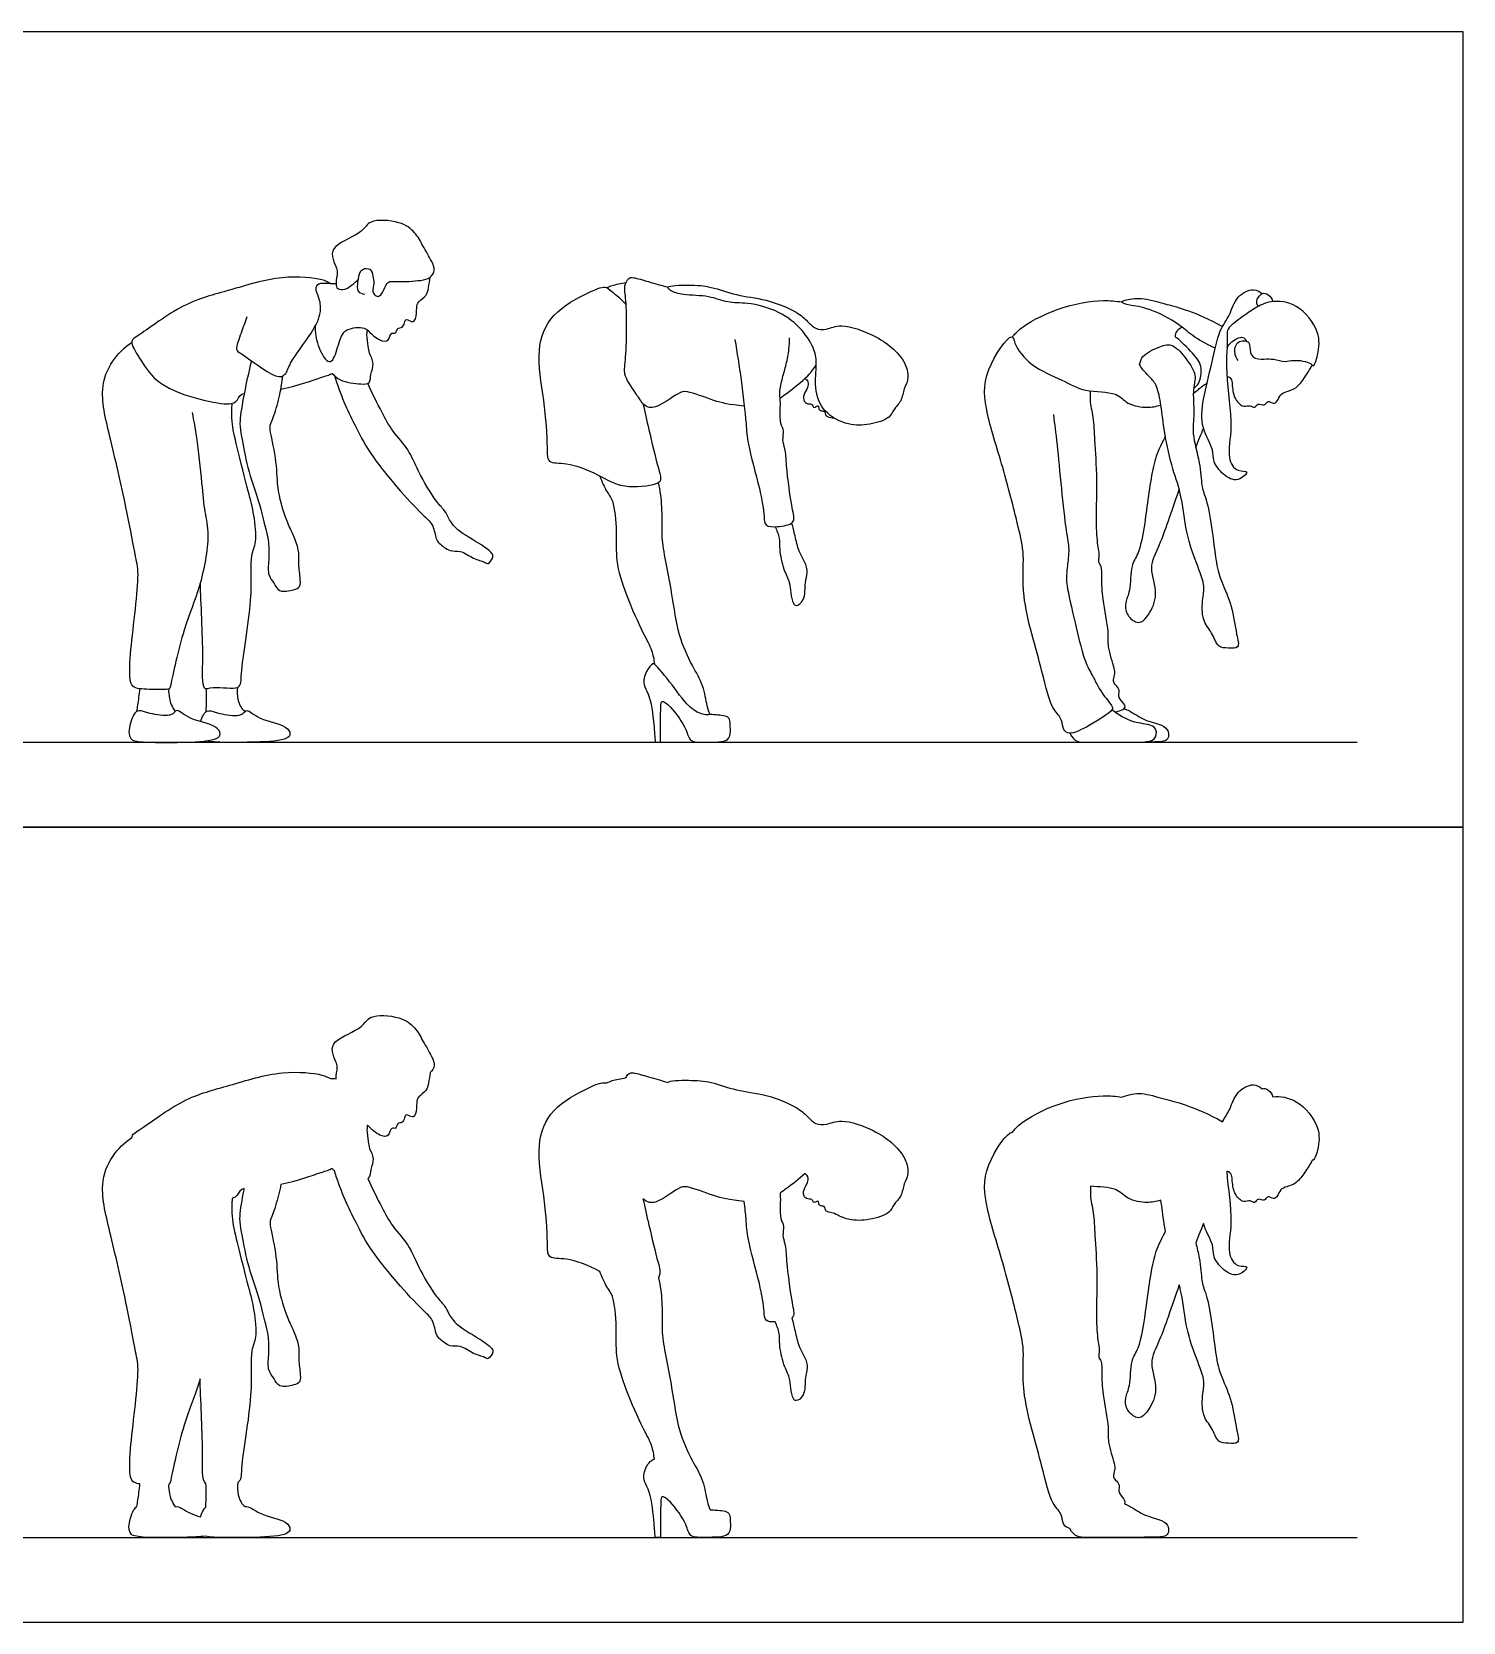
# Model space of a CAD drawing. Header units: millimetres. Extents: x 0.38 to 7.24, y 0.36 to 4.61.
# Drawn here: x 3.812 to 7.241, y 0.799 to 4.609 of the extents above; entities that cross this region are included whole.
import ezdxf

# ---------------------------------------------------------------- set-up
doc = ezdxf.new("R2010")
doc.units = ezdxf.units.MM
for name, color, linetype, true_color in [('AG-DIAGRAM', 7, 'Continuous', 0xfecc66), ('AG-OUTLINE', 7, 'Continuous', 0x8000ff), ('AG-PEOPLE', 7, 'Continuous', 0x66ccff), ('X-VPRT', 6, 'Continuous', 0xff00ff)]:
    doc.layers.add(name, color=color, linetype=linetype, true_color=true_color)

msp = doc.modelspace()

# ---------------------------------------------------------------- linework, layer by layer
at = {"layer": 'AG-DIAGRAM'}
for p, q in [((0.6366, 2.9074), (6.9866, 2.9074)), ((0.6366, 1.0024), (6.9866, 1.0024))]:
    msp.add_line(p, q, dxfattribs=at)
at = {"layer": 'AG-OUTLINE'}
for points, knots in [([(4.5405, 2.1013), (4.5407, 2.1095), (4.5449, 2.1286), (4.5406, 2.1417), (4.5287, 2.1667), (4.5348, 2.1959), (4.6063, 2.2217), (4.6183, 2.2565), (4.6941, 2.2516), (4.7307, 2.2255), (4.748, 2.1914), (4.7696, 2.1561), (4.779, 2.1331), (4.7707, 2.12), (4.7657, 2.1161)], [-7.605951, -7.605951, -7.605951, -7.605951, -7.310936, -7.096406, -6.807491, -6.520077, -6.042859, -5.717705, -5.253556, -4.87285, -4.523878, -4.155605, -3.882214, -3.632709, -3.632709, -3.632709, -3.632709]), ([(4.051, 1.9603), (4.0521, 1.9685), (4.0756, 1.9804), (4.1755, 2.0578), (4.2848, 2.0833), (4.4048, 2.1232), (4.506, 2.1132), (4.5203, 2.1048), (4.5269, 2.1016)], [-3.033305, -3.033305, -3.033305, -3.033305, -2.739724, -2.10264, -1.479852, -0.82607, -0.268863, 0, 0, 0, 0]), ([(4.7657, 2.1161), (4.7653, 2.1076), (4.7617, 2.0911), (4.758, 2.0716), (4.7365, 2.0586), (4.7327, 2.0438), (4.7335, 2.0171), (4.7235, 2.0058), (4.7079, 2.0189), (4.704, 2.007), (4.7009, 1.9943), (4.6856, 1.9965), (4.6851, 1.9792), (4.6711, 1.9863), (4.6679, 1.9608), (4.6433, 1.9638), (4.626, 1.9796), (4.6157, 1.9899)], [-5.730896, -5.730896, -5.730896, -5.730896, -5.436409, -5.180347, -4.903528, -4.677127, -4.376982, -4.18476, -3.96162, -3.788931, -3.587871, -3.391191, -3.192759, -3.020217, -2.770937, -2.513621, -2.183078, -2.183078, -2.183078, -2.183078]), ([(5.1894, 2.0911), (5.1934, 2.0933), (5.2005, 2.0972), (5.2236, 2.1014), (5.2351, 2.1038)], [0, 0, 0, 0, 0.2127132, 0.504044, 0.504044, 0.504044, 0.504044]), ([(5.2351, 2.1038), (5.2368, 2.1077), (5.2421, 2.1156), (5.2548, 2.1162), (5.2908, 2.1048), (5.3203, 2.0969), (5.3359, 2.0923)], [4.130475, 4.130475, 4.130475, 4.130475, 4.282983, 4.482748, 4.830084, 5.229808, 5.229808, 5.229808, 5.229808]), ([(5.3359, 2.0923), (5.3388, 2.097), (5.3911, 2.0983), (5.4383, 2.095), (5.5008, 2.0711), (5.5697, 2.0653), (5.6428, 2.0357), (5.6697, 2.0121), (5.6878, 1.9908), (5.717, 1.9901), (5.7524, 2.0075), (5.8294, 1.9784), (5.8708, 1.9506), (5.9064, 1.9131), (5.9136, 1.8703), (5.8997, 1.8501), (5.8965, 1.8188), (5.8752, 1.8006), (5.8685, 1.777), (5.8166, 1.7618), (5.7752, 1.7602), (5.745, 1.7721), (5.7344, 1.7785)], [-8.51546, -8.51546, -8.51546, -8.51546, -8.115339, -7.69133, -7.235585, -6.749194, -6.245983, -5.904983, -5.616586, -5.3266, -4.975241, -4.468397, -4.052771, -3.647861, -3.288688, -3.011553, -2.698994, -2.405045, -2.137373, -1.735698, -1.3261, -1.067626, -1.067626, -1.067626, -1.067626]), ([(5.1722, 1.6396), (5.1442, 1.6539), (5.0969, 1.6735), (5.0455, 1.6675), (5.0483, 1.7141), (5.0399, 1.8237), (5.0175, 1.9396), (5.0527, 2.0321), (5.1404, 2.0778), (5.1758, 2.0934), (5.1894, 2.0911)], [2.487282, 2.487282, 2.487282, 2.487282, 3.012214, 3.384968, 3.726608, 4.351493, 4.997149, 5.558558, 6.140699, 6.5236, 6.5236, 6.5236, 6.5236]), ([(6.1607, 1.9731), (6.1664, 1.9799), (6.178, 1.9957), (6.2704, 2.0477), (6.3714, 2.063), (6.4088, 2.0593), (6.4232, 2.057)], [0, 0, 0, 0, 0.35296, 1.046187, 1.762871, 2.178455, 2.178455, 2.178455, 2.178455]), ([(6.664, 1.9983), (6.6696, 2.0084), (6.684, 2.0285), (6.6952, 2.0716), (6.7382, 2.0921), (6.753, 2.0819), (6.7591, 2.0773)], [13.917563, 13.917563, 13.917563, 13.917563, 14.263735, 14.730068, 15.166037, 15.493071, 15.493071, 15.493071, 15.493071]), ([(6.7591, 2.0773), (6.7632, 2.0788), (6.7756, 2.0758), (6.7831, 2.0642), (6.7849, 2.058)], [0.7266923, 0.7266923, 0.7266923, 0.7266923, 0.991543, 1.2947263, 1.2947263, 1.2947263, 1.2947263]), ([(6.7849, 2.058), (6.8022, 2.0598), (6.8472, 2.0527), (6.8995, 1.9872), (6.8946, 1.9353), (6.8847, 1.9052), (6.8788, 1.9058)], [-5.537149, -5.537149, -5.537149, -5.537149, -5.017944, -4.37835, -3.847446, -3.466086, -3.466086, -3.466086, -3.466086]), ([(4.6157, 1.9899), (4.6151, 1.9861), (4.6136, 1.9787), (4.6174, 1.9501), (4.6195, 1.9345), (4.6337, 1.9092), (4.6223, 1.8849), (4.6231, 1.8682), (4.6168, 1.862)], [-2.508183, -2.508183, -2.508183, -2.508183, -2.307938, -1.997265, -1.752703, -1.450858, -1.14603, -0.883494, -0.883494, -0.883494, -0.883494]), ([(4.0707, 1.1304), (4.0651, 1.1311), (4.053, 1.1339), (4.0455, 1.1505), (4.0455, 1.2166), (4.0714, 1.3981), (4.0601, 1.4459), (4.0391, 1.5606), (4.0024, 1.7219), (3.971, 1.8442), (4.0014, 1.9171), (4.0333, 1.9484), (4.051, 1.9603)], [4.612687, 4.612687, 4.612687, 4.612687, 4.762096, 4.991682, 5.455479, 6.225041, 6.633952, 7.22933, 7.982278, 8.61494, 9.098827, 9.554537, 9.554537, 9.554537, 9.554537]), ([(6.2985, 1.0239), (6.2879, 1.0262), (6.2803, 1.0374), (6.279, 1.0619), (6.2513, 1.0852), (6.2329, 1.1769), (6.1787, 1.3489), (6.1912, 1.4497), (6.1744, 1.5196), (6.1416, 1.6536), (6.0969, 1.7882), (6.0865, 1.887), (6.1485, 1.9731), (6.1607, 1.9731)], [7.282137, 7.282137, 7.282137, 7.282137, 7.570895, 7.903704, 8.290647, 8.956325, 9.904952, 10.595602, 11.172637, 11.990739, 12.825148, 13.541546, 14.223261, 14.223261, 14.223261, 14.223261]), ([(6.8788, 1.9058), (6.8738, 1.8958), (6.8619, 1.8774), (6.8426, 1.85), (6.8185, 1.8429), (6.8018, 1.8367), (6.7966, 1.8197), (6.7862, 1.811), (6.7719, 1.8237), (6.7656, 1.8054), (6.7479, 1.8171), (6.7419, 1.8006), (6.7302, 1.8118), (6.7137, 1.8026), (6.6919, 1.8237), (6.6869, 1.8539), (6.6865, 1.8762), (6.6744, 1.8795)], [-4.653473, -4.653473, -4.653473, -4.653473, -4.239428, -3.831912, -3.480242, -3.189121, -2.895803, -2.660229, -2.399042, -2.15097, -1.875605, -1.639111, -1.401849, -1.118946, -0.758492, -0.344975, 0, 0, 0, 0]), ([(4.5314, 1.886), (4.5231, 1.8819), (4.5018, 1.8758), (4.4457, 1.8556), (4.4082, 1.848)], [-6.6753151, -6.6753151, -6.6753151, -6.6753151, -6.3896012, -5.8426162, -5.8426162, -5.8426162, -5.8426162]), ([(4.6168, 1.862), (4.6267, 1.8387), (4.6497, 1.7935), (4.6747, 1.747), (4.7165, 1.703), (4.7353, 1.6521), (4.7784, 1.5793), (4.8009, 1.5584), (4.8106, 1.5371), (4.83, 1.5076), (4.8878, 1.4775), (4.9141, 1.4561), (4.9182, 1.4463), (4.9056, 1.4266), (4.8954, 1.4356), (4.8683, 1.441), (4.8389, 1.464), (4.8133, 1.4568), (4.7869, 1.4789), (4.7788, 1.4894), (4.7746, 1.5238), (4.7495, 1.5451), (4.692, 1.6053), (4.62, 1.6933), (4.5856, 1.7615), (4.5585, 1.8173), (4.5431, 1.8594), (4.5364, 1.8807)], [-9.212941, -9.212941, -9.212941, -9.212941, -8.716462, -8.299534, -7.869664, -7.438781, -6.918697, -6.606246, -6.344438, -6.010531, -5.544336, -5.220435, -5.049145, -4.804674, -4.626908, -4.327098, -3.98653, -3.705186, -3.388327, -3.176219, -2.860262, -2.54075, -2.023325, -1.406532, -0.909978, -0.465898, 0, 0, 0, 0]), ([(5.664, 1.8739), (5.6509, 1.8615), (5.6264, 1.8423), (5.6101, 1.8318), (5.6041, 1.8267)], [-0.7383268, -0.7383268, -0.7383268, -0.7383268, -0.3419611, -0.1977075, -0.1977075, -0.1977075, -0.1977075]), ([(5.7344, 1.7785), (5.7114, 1.7819), (5.7136, 1.7896), (5.7104, 1.7965), (5.6997, 1.7955), (5.6962, 1.8022), (5.6961, 1.8101), (5.6887, 1.8049), (5.6836, 1.8036), (5.6809, 1.8137), (5.6733, 1.8117), (5.6592, 1.8167), (5.6601, 1.8366), (5.6711, 1.8514), (5.6727, 1.8661), (5.667, 1.8719), (5.664, 1.8739)], [-2.917318, -2.917318, -2.917318, -2.917318, -2.697539, -2.526082, -2.319898, -2.139046, -1.981379, -1.803926, -1.661639, -1.469519, -1.294441, -1.052552, -0.770092, -0.472762, -0.223907, 0, 0, 0, 0]), ([(6.6744, 1.8795), (6.6769, 1.8377), (6.6916, 1.7591), (6.6726, 1.6877), (6.6959, 1.6485), (6.733, 1.6548), (6.6988, 1.6228), (6.665, 1.6425), (6.6392, 1.6746), (6.6445, 1.7046), (6.6241, 1.7351), (6.6185, 1.7543)], [7.863062, 7.863062, 7.863062, 7.863062, 8.598236, 9.183171, 9.60186, 9.912634, 10.267716, 10.681982, 11.107746, 11.468176, 11.974127, 11.974127, 11.974127, 11.974127]), ([(4.3206, 1.8379), (4.3106, 1.8369), (4.3065, 1.8217), (4.2965, 1.8156), (4.2915, 1.8142)], [-5.3879442, -5.3879442, -5.3879442, -5.3879442, -5.2075774, -5.0743424, -5.0743424, -5.0743424, -5.0743424]), ([(4.4082, 1.848), (4.4075, 1.8438), (4.4033, 1.8232), (4.3929, 1.7862), (4.3815, 1.7607), (4.3829, 1.7436), (4.4006, 1.6696), (4.3977, 1.6066), (4.4236, 1.5274), (4.4382, 1.4989), (4.4528, 1.4633), (4.4499, 1.4331), (4.4545, 1.3992), (4.4561, 1.3733), (4.4389, 1.3669), (4.4029, 1.3595), (4.393, 1.3837), (4.3756, 1.4018), (4.38, 1.4394), (4.3795, 1.4816), (4.3735, 1.5061), (4.355, 1.5864), (4.3275, 1.656), (4.3144, 1.7346), (4.3078, 1.7661), (4.3146, 1.8061), (4.3198, 1.8337), (4.3206, 1.8379)], [-9.017101, -9.017101, -9.017101, -9.017101, -8.909461, -8.498903, -8.209988, -7.981363, -7.498707, -7.021036, -6.514402, -6.185296, -5.844393, -5.529681, -5.191916, -4.922576, -4.693409, -4.368469, -4.100931, -3.825123, -3.479914, -3.114109, -2.825946, -2.321462, -1.804519, -1.308482, -0.988119, -0.54756, -0.469992, -0.469992, -0.469992, -0.469992]), ([(5.5185, 1.8072), (5.481, 1.8113), (5.4476, 1.8185), (5.3818, 1.8455), (5.3598, 1.8402), (5.3074, 1.7997), (5.2871, 1.8044), (5.2757, 1.8136)], [0, 0, 0, 0, 0.447019, 0.935008, 1.221289, 1.695687, 1.992789, 1.992789, 1.992789, 1.992789]), ([(6.348, 1.844), (6.3478, 1.8371), (6.3461, 1.8176), (6.3564, 1.7788), (6.3576, 1.7234), (6.3656, 1.6307), (6.3599, 1.5196), (6.3662, 1.4668), (6.3703, 1.4508), (6.3655, 1.4336), (6.3756, 1.4239), (6.375, 1.3921), (6.3755, 1.3452), (6.3935, 1.2663), (6.3872, 1.233), (6.4054, 1.1803), (6.4068, 1.1645), (6.4007, 1.1477), (6.4078, 1.1395), (6.4197, 1.1278), (6.4122, 1.1129), (6.4252, 1.0983), (6.4319, 1.0885), (6.4291, 1.0835)], [-8.568661, -8.568661, -8.568661, -8.568661, -8.299025, -7.851722, -7.343401, -6.671865, -5.932176, -5.445575, -5.174075, -4.90328, -4.665105, -4.297183, -3.807931, -3.1988, -2.781585, -2.284724, -2.003542, -1.734148, -1.514824, -1.249998, -0.996319, -0.696206, -0.446506, -0.446506, -0.446506, -0.446506]), ([(6.5163, 1.8102), (6.5033, 1.8066), (6.4842, 1.8024), (6.4344, 1.8104), (6.4124, 1.8419), (6.3689, 1.8414), (6.348, 1.844)], [-17.996402, -17.996402, -17.996402, -17.996402, -17.624964, -17.159323, -16.740628, -16.253171, -16.253171, -16.253171, -16.253171]), ([(4.2915, 1.8142), (4.2913, 1.8106), (4.2906, 1.7964), (4.2898, 1.7691), (4.3031, 1.7075), (4.3305, 1.603), (4.3443, 1.5493), (4.352, 1.4808), (4.3329, 1.4487), (4.3443, 1.3491), (4.3097, 1.1706), (4.314, 1.1387), (4.305, 1.1342)], [-6.100861, -6.100861, -6.100861, -6.100861, -5.987347, -5.657293, -5.203202, -4.610038, -4.16766, -3.714645, -3.380559, -2.81361, -2.138166, -1.821294, -1.821294, -1.821294, -1.821294]), ([(5.2757, 1.8136), (5.2803, 1.7925), (5.2896, 1.7527), (5.31, 1.664), (5.3192, 1.6373), (5.3127, 1.624)], [0, 0, 0, 0, 0.510181, 1.118162, 1.469552, 1.469552, 1.469552, 1.469552]), ([(5.5922, 1.5186), (5.5828, 1.5182), (5.5667, 1.5198), (5.5665, 1.5474), (5.5564, 1.6118), (5.525, 1.7174), (5.5239, 1.7548), (5.5202, 1.792), (5.5185, 1.8072)], [-3.144835, -3.144835, -3.144835, -3.144835, -2.893507, -2.628636, -2.156158, -1.55852, -1.153019, -0.90148, -0.90148, -0.90148, -0.90148]), ([(5.6041, 1.8267), (5.6051, 1.8146), (5.6044, 1.7971), (5.6038, 1.7655), (5.615, 1.7487), (5.6086, 1.7253), (5.6179, 1.704), (5.6184, 1.6637), (5.632, 1.5617), (5.6395, 1.5353), (5.6326, 1.5279)], [-6.26589, -6.26589, -6.26589, -6.26589, -5.971002, -5.640392, -5.381777, -5.10485, -4.833053, -4.451931, -3.84101, -3.518059, -3.518059, -3.518059, -3.518059]), ([(6.5272, 1.7352), (6.5261, 1.7413), (6.5217, 1.769), (6.5191, 1.7926), (6.5163, 1.8102)], [-1.9948004, -1.9948004, -1.9948004, -1.9948004, -1.8523036, -1.3361955, -1.3361955, -1.3361955, -1.3361955]), ([(6.5605, 1.6075), (6.5404, 1.5512), (6.5175, 1.4781), (6.4853, 1.4214), (6.5126, 1.3577), (6.4895, 1.309), (6.4711, 1.2888), (6.4544, 1.2885), (6.4323, 1.3086), (6.4297, 1.338), (6.4449, 1.3655), (6.4425, 1.4269), (6.4673, 1.4558), (6.4825, 1.5595), (6.4977, 1.6787), (6.5148, 1.7099), (6.5272, 1.7352)], [-6.494944, -6.494944, -6.494944, -6.494944, -5.767532, -5.269362, -4.759635, -4.298335, -3.97628, -3.736572, -3.399887, -3.066099, -2.70465, -2.217532, -1.831625, -1.175885, -0.455595, -0.047043, -0.047043, -0.047043, -0.047043]), ([(6.6001, 1.708), (6.6029, 1.6962), (6.6112, 1.6628), (6.6135, 1.6191), (6.6183, 1.6021), (6.6365, 1.5508), (6.6469, 1.432), (6.6613, 1.3865), (6.6885, 1.3278), (6.6955, 1.2655), (6.7074, 1.2255), (6.6773, 1.2282), (6.6514, 1.2283), (6.6398, 1.267), (6.6131, 1.2934), (6.6163, 1.3485), (6.623, 1.3808), (6.596, 1.4423), (6.5747, 1.5112), (6.5687, 1.575), (6.5613, 1.6042), (6.5605, 1.6075)], [-11.984171, -11.984171, -11.984171, -11.984171, -11.680295, -11.153793, -10.863989, -10.342956, -9.552481, -9.044983, -8.477912, -7.887622, -7.48872, -7.152695, -6.802179, -6.374553, -5.933527, -5.420437, -5.005052, -4.434579, -3.808865, -3.140488, -3.053672, -3.053672, -3.053672, -3.053672]), ([(5.3033, 1.1895), (5.3019, 1.2007), (5.2975, 1.2246), (5.2749, 1.2651), (5.2337, 1.3555), (5.2091, 1.4366), (5.2133, 1.5032), (5.2069, 1.5814), (5.1883, 1.6009), (5.1773, 1.627), (5.1722, 1.6396)], [-3.449693, -3.449693, -3.449693, -3.449693, -3.116961, -2.729612, -2.156327, -1.628511, -1.15168, -0.659855, -0.365547, 0, 0, 0, 0]), ([(5.3127, 1.624), (5.315, 1.6142), (5.3196, 1.5948), (5.323, 1.533), (5.3188, 1.4855), (5.3471, 1.3584), (5.3578, 1.2621), (5.3925, 1.1861), (5.4211, 1.1406), (5.4283, 1.0898), (5.434, 1.0756), (5.4364, 1.0686)], [-3.98967, -3.98967, -3.98967, -3.98967, -3.67464, -3.237676, -2.831496, -2.18664, -1.605645, -1.093686, -0.669511, -0.270565, 0, 0, 0, 0]), ([(5.6326, 1.5279), (5.6349, 1.5175), (5.6403, 1.4973), (5.6478, 1.4594), (5.6638, 1.4359), (5.6721, 1.4078), (5.6623, 1.3852), (5.666, 1.3431), (5.6425, 1.3267), (5.6345, 1.3354), (5.6288, 1.3609), (5.6279, 1.3862), (5.6114, 1.4162), (5.6016, 1.464), (5.6038, 1.4905), (5.5966, 1.5099), (5.5922, 1.5186)], [-4.280876, -4.280876, -4.280876, -4.280876, -3.957014, -3.604939, -3.297059, -3.00074, -2.717376, -2.350845, -2.083396, -1.917798, -1.628641, -1.339169, -1.004642, -0.606966, -0.309692, 0, 0, 0, 0]), ([(4.2148, 1.3823), (4.2021, 1.3393), (4.1755, 1.2832), (4.1443, 1.1433), (4.1436, 1.1321), (4.1396, 1.1302)], [2.542383, 2.542383, 2.542383, 2.542383, 3.1633, 3.84719, 4.041117, 4.041117, 4.041117, 4.041117]), ([(4.2284, 1.1312), (4.218, 1.1396), (4.2237, 1.2101), (4.2157, 1.3373), (4.2148, 1.3823)], [-1.195196, -1.195196, -1.195196, -1.195196, -0.702503, 0, 0, 0, 0]), ([(5.3174, 1.0024), (5.3132, 1.0024), (5.3091, 1.0024), (5.3049, 1.0024), (5.3041, 1.0147), (5.3024, 1.0472), (5.2927, 1.1187), (5.2744, 1.1381), (5.2811, 1.1721), (5.2957, 1.1888), (5.3033, 1.1895)], [-7.776947, -7.776947, -7.776947, -7.776947, -7.564099, -7.564099, -7.564099, -7.198315, -6.661924, -6.355866, -6.013165, -5.718907, -5.718907, -5.718907, -5.718907]), ([(4.0632, 1.076), (4.0642, 1.0813), (4.066, 1.092), (4.0694, 1.1175), (4.0707, 1.1304)], [0, 0, 0, 0, 0.2294529, 0.5833528, 0.5833528, 0.5833528, 0.5833528]), ([(4.1396, 1.1302), (4.1392, 1.1225), (4.1401, 1.1068), (4.1466, 1.0883), (4.155, 1.0758)], [0, 0, 0, 0, 0.27461, 0.5813458, 0.5813458, 0.5813458, 0.5813458]), ([(4.2282, 1.0745), (4.2292, 1.0853), (4.2301, 1.107), (4.2292, 1.1231), (4.2284, 1.1312)], [-0.604726, -0.604726, -0.604726, -0.604726, -0.2801945, 0, 0, 0, 0]), ([(4.305, 1.1342), (4.3037, 1.1244), (4.3052, 1.1047), (4.3117, 1.0865), (4.3187, 1.0791), (4.3224, 1.0761)], [-0.7736959, -0.7736959, -0.7736959, -0.7736959, -0.463313, -0.2154435, 0, 0, 0, 0]), ([(4.049, 1.0115), (4.0466, 1.0149), (4.0411, 1.0281), (4.0516, 1.0645), (4.0604, 1.0744), (4.0632, 1.076)], [0, 0, 0, 0, 0.2329295, 0.5990855, 0.7470226, 0.7470226, 0.7470226, 0.7470226]), ([(4.155, 1.0758), (4.1654, 1.0783), (4.1809, 1.0624), (4.2074, 1.054), (4.2158, 1.0516)], [1.6368187, 1.6368187, 1.6368187, 1.6368187, 2.0837457, 2.2913859, 2.2913859, 2.2913859, 2.2913859]), ([(4.2158, 1.0516), (4.2177, 1.0575), (4.2217, 1.0672), (4.2262, 1.0728), (4.2282, 1.0745)], [0.4448668, 0.4448668, 0.4448668, 0.4448668, 0.5990855, 0.7092559, 0.7092559, 0.7092559, 0.7092559]), ([(4.3224, 1.0761), (4.3325, 1.0783), (4.356, 1.0542), (4.4199, 1.0453), (4.4332, 1.0219), (4.4205, 1.0062), (4.3464, 1.0011), (4.2473, 1.0015), (4.2274, 1.0054)], [1.64482, 1.64482, 1.64482, 1.64482, 2.032362, 2.506087, 2.7726, 2.987226, 3.511632, 4.13888, 4.13888, 4.13888, 4.13888]), ([(5.4364, 1.0686), (5.44, 1.0688), (5.4474, 1.0676), (5.4822, 1.0662), (5.4847, 1.0491), (5.4855, 1.0289), (5.4832, 1.0016), (5.4264, 1.0031), (5.3861, 1.0012), (5.3808, 1.0356), (5.3458, 1.0856), (5.3199, 1.1054), (5.318, 1.0852), (5.3176, 1.0414), (5.3174, 1.0159), (5.3174, 1.0024)], [-4.213415, -4.213415, -4.213415, -4.213415, -4.022116, -3.701056, -3.487243, -3.223875, -2.963304, -2.549332, -2.203643, -1.895941, -1.432673, -1.154598, -0.951964, -0.566771, -0.202058, -0.202058, -0.202058, -0.202058]), ([(6.4291, 1.0835), (6.4368, 1.0792), (6.4533, 1.0712), (6.4766, 1.054), (6.5197, 1.0451), (6.5361, 1.0303), (6.5348, 1.01), (6.5232, 1.0035), (6.5035, 1.0024), (6.4811, 1.0032)], [0, 0, 0, 0, 0.352109, 0.703447, 1.146626, 1.491813, 1.777045, 2.035331, 2.352543, 2.352543, 2.352543, 2.352543]), ([(4.2274, 1.0054), (4.2136, 1.0038), (4.1571, 1.0011), (4.0596, 1.0016), (4.0509, 1.0087), (4.049, 1.0115)], [3.26869, 3.26869, 3.26869, 3.26869, 3.537345, 4.15809, 4.347947, 4.347947, 4.347947, 4.347947]), ([(6.4811, 1.0032), (6.4707, 1.0018), (6.4256, 1.0023), (6.3433, 1.0027), (6.3091, 1.0023), (6.2985, 1.0239)], [-1.842848, -1.842848, -1.842848, -1.842848, -1.476004, -0.569258, -0.056881, -0.056881, -0.056881, -0.056881])]:
    msp.add_open_spline(points, degree=3, knots=knots, dxfattribs=at)
for points in [[(4.5269, 2.1016), (4.5316, 2.1015), (4.5358, 2.1016), (4.5405, 2.1013)], [(6.4232, 2.057), (6.4389, 2.0637), (6.4697, 2.0697), (6.5195, 2.0532), (6.5974, 2.0347), (6.664, 1.9983)], [(4.5364, 1.8807), (4.5347, 1.8824), (4.5331, 1.8841), (4.5314, 1.886)], [(6.6185, 1.7543), (6.6129, 1.7406), (6.6073, 1.7267), (6.6001, 1.708)]]:
    msp.add_open_spline(points, degree=3, dxfattribs=at)
at = {"layer": 'AG-PEOPLE'}
for points, knots in [([(4.6095, 3.9799), (4.6042, 3.981), (4.5896, 3.9845), (4.5933, 4.0171), (4.5998, 4.0438), (4.6255, 4.0429), (4.6285, 4.0232), (4.6331, 4.0071), (4.6256, 3.9867), (4.636, 3.9753), (4.646, 3.9748), (4.6561, 3.9909), (4.6627, 4.0137), (4.6888, 4.0092), (4.7423, 4.0128), (4.7663, 4.0181), (4.779, 4.0381), (4.7696, 4.0611), (4.748, 4.0964), (4.7307, 4.1305), (4.6941, 4.1566), (4.6183, 4.1615), (4.6063, 4.1267), (4.5348, 4.1009), (4.5287, 4.0717), (4.5406, 4.0467), (4.5449, 4.0336), (4.539, 4.0068), (4.5423, 3.9915), (4.5632, 3.991), (4.5778, 4.0025), (4.589, 4.0115), (4.5939, 4.0168)], [0, 0, 0, 0, 0.230469, 0.539993, 0.827669, 1.068335, 1.304046, 1.541041, 1.795848, 2.000462, 2.159329, 2.401211, 2.658342, 2.929873, 3.352268, 3.632709, 3.882214, 4.155605, 4.523878, 4.87285, 5.253556, 5.717705, 6.042859, 6.520077, 6.807491, 7.096406, 7.310936, 7.605951, 7.811328, 8.046081, 8.292707, 8.557198, 8.557198, 8.557198, 8.557198]), ([(4.5269, 4.0066), (4.5203, 4.0098), (4.506, 4.0182), (4.4048, 4.0282), (4.2848, 3.9883), (4.1755, 3.9628), (4.0756, 3.8854), (4.0435, 3.8691), (4.068, 3.8311), (4.101, 3.7759), (4.1646, 3.7409), (4.2524, 3.7188), (4.3034, 3.7147), (4.3106, 3.7419), (4.3206, 3.7429)], [0, 0, 0, 0, 0.267052, 0.820506, 1.469884, 2.088478, 2.721271, 3.012875, 3.353897, 3.813174, 4.303592, 4.82672, 5.207577, 5.387944, 5.387944, 5.387944, 5.387944]), ([(4.3267, 3.9266), (4.3217, 3.9137), (4.3148, 3.8903), (4.2972, 3.8464), (4.3149, 3.8398), (4.3927, 3.7769), (4.4214, 3.7865), (4.4292, 3.819), (4.4831, 3.8863), (4.5072, 3.9359), (4.5006, 3.9733), (4.4896, 3.993), (4.4977, 4.0092), (4.5223, 4.0061), (4.5341, 4.0067), (4.5405, 4.0063)], [0, 0, 0, 0, 0.366307, 0.725894, 0.950411, 1.513973, 1.784692, 2.095575, 2.627305, 3.053212, 3.390781, 3.652905, 3.860469, 4.130105, 4.37836, 4.37836, 4.37836, 4.37836]), ([(4.4906, 3.9043), (4.4901, 3.8886), (4.4939, 3.8601), (4.5176, 3.8158), (4.5366, 3.822), (4.547, 3.8664), (4.561, 3.9008), (4.6094, 3.9024), (4.6193, 3.8907), (4.6433, 3.8688), (4.6679, 3.8658), (4.6711, 3.8913), (4.6851, 3.8842), (4.6856, 3.9015), (4.7009, 3.8993), (4.704, 3.912), (4.7079, 3.9239), (4.7235, 3.9108), (4.7335, 3.9221), (4.7327, 3.9488), (4.7365, 3.9636), (4.758, 3.9766), (4.7617, 3.9961), (4.7653, 4.0126), (4.7657, 4.0211)], [0, 0, 0, 0, 0.390056, 0.767201, 0.963925, 1.341398, 1.68354, 2.045229, 2.267914, 2.590553, 2.841716, 3.085036, 3.253452, 3.447138, 3.639115, 3.835367, 4.003927, 4.221732, 4.409357, 4.702325, 4.923312, 5.193512, 5.443451, 5.730896, 5.730896, 5.730896, 5.730896]), ([(5.1894, 3.9961), (5.1934, 3.9983), (5.2005, 4.0022), (5.2236, 4.0064), (5.2351, 4.0088)], [0, 0, 0, 0, 0.2127132, 0.504044, 0.504044, 0.504044, 0.504044]), ([(5.5185, 3.7122), (5.481, 3.7163), (5.4476, 3.7235), (5.3818, 3.7505), (5.3598, 3.7452), (5.3074, 3.7047), (5.2784, 3.7113), (5.2628, 3.738), (5.2271, 3.7862), (5.2363, 3.822), (5.2382, 3.9649), (5.2289, 3.9976), (5.2402, 4.0205), (5.2548, 4.0212), (5.2908, 4.0098), (5.3203, 4.0019), (5.3359, 3.9973)], [0, 0, 0, 0, 0.427552, 0.89429, 1.168104, 1.621844, 1.906007, 2.221213, 2.64564, 3.005036, 3.684002, 4.027894, 4.282983, 4.482748, 4.830084, 5.229808, 5.229808, 5.229808, 5.229808]), ([(5.6909, 3.812), (5.6906, 3.796), (5.6849, 3.7561), (5.7058, 3.6957), (5.7675, 3.665), (5.8166, 3.6668), (5.8685, 3.682), (5.8752, 3.7056), (5.8965, 3.7238), (5.8997, 3.7551), (5.9136, 3.7753), (5.9064, 3.8181), (5.8708, 3.8556), (5.8294, 3.8834), (5.7524, 3.9125), (5.717, 3.8951), (5.6878, 3.8958), (5.6697, 3.9171), (5.6428, 3.9407), (5.5697, 3.9703), (5.5008, 3.9761), (5.4383, 4), (5.3911, 4.0033), (5.3275, 4.0017), (5.3437, 3.987), (5.3742, 3.977), (5.4339, 3.9784), (5.4785, 3.9586), (5.5273, 3.9615), (5.6037, 3.9417), (5.6573, 3.8982), (5.6883, 3.8487), (5.6912, 3.8249), (5.6909, 3.812)], [0, 0, 0, 0, 0.424091, 0.869934, 1.3261, 1.735698, 2.137373, 2.405045, 2.698994, 3.011553, 3.288688, 3.647861, 4.052771, 4.468397, 4.975241, 5.3266, 5.616586, 5.904983, 6.245983, 6.749194, 7.235585, 7.69133, 8.115339, 8.51546, 8.693028, 9.020932, 9.464531, 9.859412, 10.254882, 10.758153, 11.237417, 11.663386, 12.006599, 12.006599, 12.006599, 12.006599]), ([(5.2757, 3.7186), (5.2803, 3.6975), (5.2896, 3.6577), (5.31, 3.569), (5.3215, 3.5355), (5.306, 3.5223), (5.2256, 3.5126), (5.1701, 3.5483), (5.0969, 3.5785), (5.0455, 3.5725), (5.0483, 3.6191), (5.0399, 3.7287), (5.0175, 3.8446), (5.0527, 3.9371), (5.1404, 3.9828), (5.185, 4.0024), (5.2002, 3.9869), (5.2252, 3.9677), (5.2354, 3.9553)], [0, 0, 0, 0, 0.461029, 1.010436, 1.327972, 1.548675, 2.044029, 2.522465, 3.033782, 3.396867, 3.729646, 4.338324, 4.967233, 5.51408, 6.081123, 6.454092, 6.697521, 7.094254, 7.094254, 7.094254, 7.094254]), ([(6.1607, 3.8781), (6.1664, 3.8849), (6.178, 3.9007), (6.2704, 3.9527), (6.3714, 3.968), (6.4088, 3.9643), (6.4232, 3.962)], [0, 0, 0, 0, 0.35296, 1.046187, 1.762871, 2.178455, 2.178455, 2.178455, 2.178455]), ([(6.7015, 3.8218), (6.6984, 3.8259), (6.6929, 3.8343), (6.6927, 3.8682), (6.7269, 3.8717), (6.7294, 3.8536), (6.7324, 3.8251), (6.7651, 3.825), (6.7858, 3.8264), (6.8149, 3.817), (6.8335, 3.8247), (6.8752, 3.8187), (6.8824, 3.8031), (6.8946, 3.8403), (6.8995, 3.8922), (6.8459, 3.9594), (6.7807, 3.9676), (6.7414, 3.9478), (6.7131, 3.9273), (6.6729, 3.8987), (6.6775, 3.878), (6.6683, 3.7865), (6.692, 3.6659), (6.6726, 3.5927), (6.6959, 3.5535), (6.733, 3.5598), (6.6988, 3.5278), (6.665, 3.5475), (6.6392, 3.5796), (6.6445, 3.6098), (6.6102, 3.6608), (6.6168, 3.7313), (6.6392, 3.8138), (6.6539, 3.8938), (6.683, 3.9297), (6.6952, 3.9766), (6.7382, 3.9971), (6.753, 3.9869), (6.7591, 3.9823)], [0, 0, 0, 0, 0.266847, 0.629734, 0.966461, 1.232475, 1.571641, 1.928444, 2.254919, 2.614762, 2.932625, 3.365201, 3.568066, 3.930647, 4.435409, 5.04351, 5.579058, 6.017709, 6.437604, 6.89226, 7.177617, 7.819176, 8.598236, 9.183171, 9.60186, 9.912634, 10.267716, 10.681982, 11.107746, 11.468176, 11.981612, 12.551332, 13.195142, 13.80551, 14.263735, 14.730068, 15.166037, 15.493071, 15.493071, 15.493071, 15.493071]), ([(6.7491, 3.9511), (6.7432, 3.9627), (6.7499, 3.9725), (6.7577, 3.9851), (6.7756, 3.9808), (6.7831, 3.9692), (6.7849, 3.963)], [0, 0, 0, 0, 0.314868, 0.616978, 0.932984, 1.294726, 1.294726, 1.294726, 1.294726]), ([(4.5314, 3.791), (4.5371, 3.7848), (4.5488, 3.7716), (4.5983, 3.7646), (4.6234, 3.7654), (4.6223, 3.7899), (4.6337, 3.8142), (4.6195, 3.8395), (4.6174, 3.8551), (4.6136, 3.8837), (4.6151, 3.8911), (4.6157, 3.8949)], [0, 0, 0, 0, 0.28578, 0.687225, 0.943477, 1.19632, 1.489894, 1.780595, 2.016128, 2.315331, 2.508183, 2.508183, 2.508183, 2.508183]), ([(6.5947, 3.7541), (6.6041, 3.7629), (6.6093, 3.7699), (6.6179, 3.8061), (6.5951, 3.8388), (6.5575, 3.8744), (6.5492, 3.879), (6.5544, 3.8939), (6.562, 3.8998), (6.5665, 3.902)], [0, 0, 0, 0, 0.242254, 0.634092, 1.076093, 1.563476, 1.749765, 1.996723, 2.260036, 2.260036, 2.260036, 2.260036]), ([(4.1956, 3.6969), (4.1995, 3.677), (4.2069, 3.6379), (4.2189, 3.5286), (4.2245, 3.4588), (4.2399, 3.402), (4.2154, 3.2725), (4.1755, 3.1882), (4.1443, 3.0483), (4.1433, 3.0323), (4.0993, 3.0342), (4.055, 3.0345), (4.0455, 3.0555), (4.0455, 3.1216), (4.0714, 3.3031), (4.0601, 3.3509), (4.0391, 3.4656), (4.0024, 3.6269), (3.971, 3.7492), (4.0014, 3.8221), (4.0333, 3.8534), (4.051, 3.8653)], [0, 0, 0, 0, 0.443879, 1.039124, 1.51482, 1.945982, 2.578093, 3.177368, 3.837421, 4.024588, 4.385175, 4.762096, 4.991682, 5.455479, 6.225041, 6.633952, 7.22933, 7.982278, 8.61494, 9.098827, 9.554537, 9.554537, 9.554537, 9.554537]), ([(5.4958, 3.8719), (5.5014, 3.8399), (5.5109, 3.7791), (5.5236, 3.6698), (5.525, 3.6224), (5.5564, 3.5168), (5.5665, 3.4524), (5.5667, 3.4235), (5.5978, 3.4228), (5.6425, 3.4299), (5.632, 3.4667), (5.6184, 3.5687), (5.6179, 3.609), (5.6086, 3.6303), (5.615, 3.6537), (5.6038, 3.6705), (5.6044, 3.7021), (5.6054, 3.7268), (5.6014, 3.7461), (5.6101, 3.7808), (5.6191, 3.8119), (5.6263, 3.8487), (5.6268, 3.8671), (5.6267, 3.8762)], [0, 0, 0, 0, 0.566258, 1.153019, 1.55852, 2.156158, 2.628636, 2.893507, 3.190929, 3.543973, 3.856126, 4.44662, 4.814999, 5.077708, 5.345376, 5.595345, 5.9149, 6.199928, 6.450357, 6.786484, 7.121484, 7.468438, 7.768506, 7.768506, 7.768506, 7.768506]), ([(6.2588, 3.6921), (6.2618, 3.6677), (6.268, 3.6248), (6.2868, 3.415), (6.298, 3.3734), (6.2922, 3.3305), (6.2906, 3.3131), (6.2903, 3.2982), (6.2907, 3.2791), (6.3119, 3.1906), (6.3336, 3.0951), (6.3564, 3.0614), (6.3632, 3.045), (6.3751, 3.024), (6.3992, 2.9961), (6.4034, 2.9819), (6.3382, 2.942), (6.2936, 2.9227), (6.2803, 2.9424), (6.279, 2.9669), (6.2513, 2.9902), (6.2329, 3.0819), (6.1787, 3.2539), (6.1912, 3.3547), (6.1744, 3.4246), (6.1416, 3.5586), (6.0969, 3.6932), (6.0865, 3.792), (6.1613, 3.8959), (6.1649, 3.8577), (6.2054, 3.8048), (6.2805, 3.7766), (6.3322, 3.7445), (6.411, 3.749), (6.4344, 3.7154), (6.4842, 3.7074), (6.5033, 3.7116), (6.5163, 3.7152)], [0, 0, 0, 0, 0.588127, 1.564157, 2.037449, 2.464158, 2.753137, 3.002164, 3.288305, 3.93956, 4.637022, 5.054772, 5.329983, 5.671591, 6.084588, 6.301319, 6.888822, 7.355276, 7.638771, 7.965514, 8.345404, 8.998949, 9.930285, 10.608347, 11.174865, 11.978056, 12.797256, 13.500597, 14.169886, 14.453607, 15.009169, 15.622416, 16.162311, 16.740628, 17.159323, 17.624964, 17.996402, 17.996402, 17.996402, 17.996402]), ([(6.4655, 3.8122), (6.4672, 3.8057), (6.4881, 3.7834), (6.5067, 3.7651), (6.5168, 3.7184), (6.5233, 3.6576), (6.5402, 3.5698), (6.5664, 3.5042), (6.5747, 3.4162), (6.596, 3.3473), (6.623, 3.2858), (6.6163, 3.2535), (6.6131, 3.1984), (6.6398, 3.172), (6.6514, 3.1333), (6.6773, 3.1332), (6.7074, 3.1305), (6.6955, 3.1705), (6.6885, 3.2328), (6.6613, 3.2915), (6.6469, 3.337), (6.6365, 3.4558), (6.6183, 3.5071), (6.6135, 3.5241), (6.6106, 3.5796), (6.5895, 3.6459), (6.5978, 3.6933), (6.5911, 3.7531), (6.6036, 3.7874), (6.5785, 3.8246), (6.5471, 3.8635), (6.5137, 3.857), (6.4714, 3.8345), (6.4685, 3.8229), (6.4655, 3.8122)], [0, 0, 0, 0, 0.426496, 0.811681, 1.294332, 1.875552, 2.560816, 3.179904, 3.85667, 4.490237, 5.06787, 5.488468, 6.007998, 6.454559, 6.887552, 7.242468, 7.58271, 7.986619, 8.584318, 9.158506, 9.672373, 10.472769, 11.000342, 11.293783, 11.826894, 12.439168, 12.948062, 13.504905, 13.928104, 14.404338, 14.900979, 15.308833, 15.804766, 16.070797, 16.070797, 16.070797, 16.070797]), ([(6.6748, 3.8524), (6.6777, 3.8576), (6.6839, 3.8668), (6.7132, 3.8829), (6.7193, 3.8719), (6.7218, 3.8683)], [0, 0, 0, 0, 0.2894512, 0.6524821, 0.9008781, 0.9008781, 0.9008781, 0.9008781]), ([(4.3378, 3.8209), (4.3299, 3.7911), (4.3185, 3.7335), (4.3078, 3.6711), (4.3144, 3.6396), (4.3275, 3.561), (4.355, 3.4914), (4.3735, 3.4111), (4.3795, 3.3866), (4.38, 3.3444), (4.3756, 3.3068), (4.393, 3.2887), (4.4029, 3.2645), (4.4389, 3.2719), (4.4561, 3.2783), (4.4545, 3.3042), (4.4499, 3.3381), (4.4528, 3.3683), (4.4382, 3.4039), (4.4236, 3.4324), (4.3977, 3.5116), (4.4006, 3.5746), (4.3829, 3.6486), (4.3815, 3.6657), (4.3929, 3.6912), (4.4069, 3.7408), (4.4111, 3.7698), (4.4127, 3.7848)], [0, 0, 0, 0, 0.54756, 0.988119, 1.308482, 1.804519, 2.321462, 2.825946, 3.114109, 3.479914, 3.825123, 4.100931, 4.368469, 4.693409, 4.922576, 5.191916, 5.529681, 5.844393, 6.185296, 6.514402, 7.021036, 7.498707, 7.981363, 8.209988, 8.498903, 8.909461, 9.292746, 9.292746, 9.292746, 9.292746]), ([(5.6041, 3.7317), (5.6101, 3.7368), (5.6285, 3.7486), (5.673, 3.7842), (5.6848, 3.8026), (5.6909, 3.812)], [0.1977075, 0.1977075, 0.1977075, 0.1977075, 0.3419611, 0.8085952, 1.1405043, 1.1405043, 1.1405043, 1.1405043]), ([(6.6744, 3.7845), (6.6865, 3.7812), (6.6869, 3.7589), (6.6919, 3.7287), (6.7137, 3.7076), (6.7302, 3.7168), (6.7419, 3.7056), (6.7479, 3.7221), (6.7656, 3.7104), (6.7719, 3.7287), (6.7862, 3.716), (6.7966, 3.7247), (6.8018, 3.7417), (6.8185, 3.7479), (6.8426, 3.755), (6.8619, 3.7824), (6.8738, 3.8008), (6.8788, 3.8108)], [0, 0, 0, 0, 0.344975, 0.758492, 1.118946, 1.401849, 1.639111, 1.875605, 2.15097, 2.399042, 2.660229, 2.895803, 3.189121, 3.480242, 3.831912, 4.239428, 4.653473, 4.653473, 4.653473, 4.653473]), ([(4.4082, 3.753), (4.4457, 3.7606), (4.5018, 3.7808), (4.5231, 3.7869), (4.5314, 3.791)], [5.8426162, 5.8426162, 5.8426162, 5.8426162, 6.3896012, 6.6753151, 6.6753151, 6.6753151, 6.6753151]), ([(4.5364, 3.7857), (4.5431, 3.7644), (4.5585, 3.7223), (4.5856, 3.6665), (4.62, 3.5983), (4.692, 3.5103), (4.7495, 3.4501), (4.7746, 3.4288), (4.7788, 3.3944), (4.7869, 3.3839), (4.8133, 3.3618), (4.8389, 3.369), (4.8683, 3.346), (4.8954, 3.3406), (4.9056, 3.3316), (4.9182, 3.3513), (4.9141, 3.3611), (4.8878, 3.3825), (4.83, 3.4126), (4.8106, 3.4421), (4.8009, 3.4634), (4.7784, 3.4843), (4.7353, 3.5571), (4.7165, 3.608), (4.6747, 3.652), (4.6497, 3.6985), (4.6267, 3.7437), (4.6168, 3.767)], [0, 0, 0, 0, 0.465898, 0.909978, 1.406532, 2.023325, 2.54075, 2.860262, 3.176219, 3.388327, 3.705186, 3.98653, 4.327098, 4.626908, 4.804674, 5.049145, 5.220435, 5.544336, 6.010531, 6.344438, 6.606246, 6.918697, 7.438781, 7.869664, 8.299534, 8.716462, 9.212941, 9.212941, 9.212941, 9.212941]), ([(5.664, 3.7789), (5.667, 3.7769), (5.6727, 3.7711), (5.6711, 3.7564), (5.6601, 3.7416), (5.6592, 3.7217), (5.6733, 3.7167), (5.6809, 3.7187), (5.6836, 3.7086), (5.6887, 3.7099), (5.6961, 3.7151), (5.6962, 3.7072), (5.6997, 3.7005), (5.7104, 3.7015), (5.7136, 3.6946), (5.7114, 3.6869), (5.7344, 3.6835)], [0, 0, 0, 0, 0.223907, 0.472762, 0.770092, 1.052552, 1.294441, 1.469519, 1.661639, 1.803926, 1.981379, 2.139046, 2.319898, 2.526082, 2.697539, 2.917318, 2.917318, 2.917318, 2.917318]), ([(6.4067, 2.9793), (6.4102, 2.9802), (6.416, 2.9828), (6.4351, 2.9887), (6.4252, 3.0033), (6.4122, 3.0179), (6.4197, 3.0328), (6.4078, 3.0445), (6.4007, 3.0527), (6.4068, 3.0695), (6.4054, 3.0853), (6.3872, 3.138), (6.3935, 3.1713), (6.3755, 3.2502), (6.375, 3.2971), (6.3756, 3.3289), (6.3655, 3.3386), (6.3703, 3.3558), (6.3662, 3.3718), (6.3599, 3.4246), (6.3656, 3.5357), (6.3576, 3.6284), (6.3564, 3.6838), (6.3461, 3.7226), (6.3478, 3.7421), (6.348, 3.749)], [0, 0, 0, 0, 0.225966, 0.493499, 0.741754, 1.04013, 1.292342, 1.555636, 1.77369, 2.041526, 2.321081, 2.815067, 3.229869, 3.835475, 4.321896, 4.68769, 4.924487, 5.193715, 5.463644, 5.94743, 6.682839, 7.35049, 7.85587, 8.300585, 8.568661, 8.568661, 8.568661, 8.568661]), ([(6.5941, 3.7426), (6.6045, 3.7513), (6.6138, 3.759), (6.6224, 3.7647), (6.6269, 3.7673)], [0, 0, 0, 0, 0.290233, 0.5597601, 0.5597601, 0.5597601, 0.5597601]), ([(4.2148, 3.2873), (4.2157, 3.2423), (4.2237, 3.1151), (4.2166, 3.0279), (4.247, 3.0432), (4.3158, 3.0296), (4.3097, 3.0756), (4.3443, 3.2541), (4.3329, 3.3537), (4.352, 3.3858), (4.3443, 3.4543), (4.3305, 3.508), (4.3031, 3.6125), (4.2898, 3.6741), (4.2906, 3.7014), (4.2913, 3.7156), (4.2915, 3.7192)], [0, 0, 0, 0, 0.661998, 1.126283, 1.393211, 1.830713, 2.146888, 2.820845, 3.386546, 3.719897, 4.171915, 4.613319, 5.205178, 5.658269, 5.987597, 6.100861, 6.100861, 6.100861, 6.100861]), ([(6.5272, 3.6402), (6.5148, 3.6149), (6.4977, 3.5837), (6.4825, 3.4645), (6.4673, 3.3608), (6.4425, 3.3319), (6.4449, 3.2705), (6.4297, 3.243), (6.4323, 3.2136), (6.4544, 3.1935), (6.4711, 3.1938), (6.4895, 3.214), (6.5126, 3.2627), (6.4853, 3.3264), (6.5175, 3.3831), (6.5404, 3.4562), (6.5605, 3.5125)], [0.047043, 0.047043, 0.047043, 0.047043, 0.455595, 1.175885, 1.831625, 2.217532, 2.70465, 3.066099, 3.399887, 3.736572, 3.97628, 4.298335, 4.759635, 5.269362, 5.767532, 6.494944, 6.494944, 6.494944, 6.494944]), ([(5.1722, 3.5446), (5.1773, 3.532), (5.1883, 3.5059), (5.2069, 3.4864), (5.2133, 3.4082), (5.2091, 3.3416), (5.2337, 3.2605), (5.2749, 3.1701), (5.2975, 3.1296), (5.3019, 3.1057), (5.3033, 3.0945)], [0, 0, 0, 0, 0.365547, 0.659855, 1.15168, 1.628511, 2.156327, 2.729612, 3.116961, 3.449693, 3.449693, 3.449693, 3.449693]), ([(5.4364, 2.9736), (5.434, 2.9806), (5.4283, 2.9948), (5.4211, 3.0456), (5.3925, 3.0911), (5.3578, 3.1671), (5.3471, 3.2634), (5.3188, 3.3905), (5.323, 3.438), (5.3196, 3.4998), (5.315, 3.5192), (5.3127, 3.529)], [0, 0, 0, 0, 0.270565, 0.669511, 1.093686, 1.605645, 2.18664, 2.831496, 3.237676, 3.67464, 3.98967, 3.98967, 3.98967, 3.98967]), ([(5.5922, 3.4236), (5.5966, 3.4149), (5.6038, 3.3955), (5.6016, 3.369), (5.6114, 3.3212), (5.6279, 3.2912), (5.6288, 3.2659), (5.6345, 3.2404), (5.6425, 3.2317), (5.666, 3.2481), (5.6623, 3.2902), (5.6721, 3.3128), (5.6638, 3.3409), (5.6478, 3.3644), (5.6403, 3.4023), (5.6349, 3.4225), (5.6326, 3.4329)], [0, 0, 0, 0, 0.309692, 0.606966, 1.004642, 1.339169, 1.628641, 1.917798, 2.083396, 2.350845, 2.717376, 3.00074, 3.297059, 3.604939, 3.957014, 4.280876, 4.280876, 4.280876, 4.280876]), ([(5.3174, 2.9074), (5.3174, 2.9209), (5.3176, 2.9464), (5.318, 2.9902), (5.3199, 3.0104), (5.3458, 2.9906), (5.3808, 2.9406), (5.3861, 2.9062), (5.4264, 2.9081), (5.4832, 2.9066), (5.4855, 2.9339), (5.4847, 2.9541), (5.4822, 2.9712), (5.4474, 2.9726), (5.4371, 2.9742), (5.4239, 2.9713), (5.3863, 2.986), (5.3492, 3.0419), (5.3064, 3.0932), (5.2989, 3.0974), (5.2811, 3.0771), (5.2744, 3.0431), (5.2927, 3.0237), (5.3024, 2.9522), (5.3041, 2.9197), (5.3049, 2.9074)], [0.202058, 0.202058, 0.202058, 0.202058, 0.566004, 0.950388, 1.152597, 1.430087, 1.892381, 2.199436, 2.544399, 2.957501, 3.217524, 3.480339, 3.693703, 4.014088, 4.204985, 4.399632, 4.741104, 5.233409, 5.691407, 5.82323, 6.102571, 6.427901, 6.718445, 7.227646, 7.574889, 7.574889, 7.574889, 7.574889]), ([(4.0632, 2.981), (4.0642, 2.9863), (4.066, 2.997), (4.0694, 3.0225), (4.0707, 3.0354)], [0, 0, 0, 0, 0.2294529, 0.5833528, 0.5833528, 0.5833528, 0.5833528]), ([(4.1396, 3.0352), (4.1392, 3.0275), (4.1401, 3.0118), (4.1466, 2.9933), (4.155, 2.9808)], [0, 0, 0, 0, 0.27461, 0.5813458, 0.5813458, 0.5813458, 0.5813458]), ([(4.2284, 3.0362), (4.2292, 3.0281), (4.2301, 3.012), (4.2292, 2.9903), (4.2282, 2.9795)], [0, 0, 0, 0, 0.2801945, 0.604726, 0.604726, 0.604726, 0.604726]), ([(4.3224, 2.9811), (4.3187, 2.9841), (4.3117, 2.9915), (4.3052, 3.0097), (4.3037, 3.0294), (4.305, 3.0392)], [0, 0, 0, 0, 0.2154435, 0.463313, 0.7736959, 0.7736959, 0.7736959, 0.7736959]), ([(4.049, 2.9165), (4.0466, 2.9199), (4.0411, 2.9331), (4.0528, 2.9736), (4.068, 2.9861), (4.0915, 2.9757), (4.1514, 2.9661), (4.1561, 2.9929), (4.1889, 2.9592), (4.2529, 2.9503), (4.2662, 2.9269), (4.2534, 2.9112), (4.1782, 2.906), (4.0596, 2.9066), (4.0509, 2.9137), (4.049, 2.9165)], [0, 0, 0, 0, 0.23293, 0.599086, 0.830454, 1.102951, 1.419068, 1.747061, 2.118717, 2.573021, 2.828609, 3.034437, 3.537345, 4.15809, 4.347947, 4.347947, 4.347947, 4.347947]), ([(4.2158, 2.9566), (4.2177, 2.9625), (4.2236, 2.9766), (4.2351, 2.9861), (4.2585, 2.9757), (4.3184, 2.9661), (4.3232, 2.9929), (4.356, 2.9592), (4.4199, 2.9503), (4.4332, 2.9269), (4.4205, 2.9112), (4.3464, 2.9061), (4.2473, 2.9065), (4.2274, 2.9104)], [0.444867, 0.444867, 0.444867, 0.444867, 0.599086, 0.830454, 1.102951, 1.419068, 1.747061, 2.118717, 2.573021, 2.828609, 3.034437, 3.537345, 4.13888, 4.13888, 4.13888, 4.13888]), ([(6.2985, 2.9289), (6.3091, 2.9073), (6.3433, 2.9077), (6.4394, 2.9073), (6.5046, 2.9064), (6.5073, 2.9379), (6.4921, 2.9511), (6.448, 2.9525), (6.4145, 2.9728), (6.3989, 2.9851)], [0.056881, 0.056881, 0.056881, 0.056881, 0.504341, 1.296205, 1.879499, 2.233201, 2.549313, 3.048316, 3.642832, 3.642832, 3.642832, 3.642832]), ([(6.4291, 2.9885), (6.4368, 2.9842), (6.4533, 2.9762), (6.4766, 2.959), (6.5197, 2.9501), (6.5361, 2.9353), (6.5348, 2.915), (6.5232, 2.9085), (6.5035, 2.9074), (6.4811, 2.9082)], [0, 0, 0, 0, 0.352109, 0.703447, 1.146626, 1.491813, 1.777045, 2.035331, 2.352543, 2.352543, 2.352543, 2.352543])]:
    msp.add_open_spline(points, degree=3, knots=knots, dxfattribs=at)
for points in [[(6.6462, 3.8511), (6.5982, 3.8732), (6.5637, 3.9101), (6.4862, 3.9486), (6.436, 3.9543), (6.4214, 3.9606), (6.4235, 3.9657), (6.4697, 3.9747), (6.5195, 3.9582), (6.5974, 3.9397), (6.664, 3.9033)], [(6.6001, 3.613), (6.6073, 3.6317), (6.6129, 3.6456), (6.6185, 3.6593)], [(5.3049, 2.9074), (5.3091, 2.9074), (5.3132, 2.9074), (5.3174, 2.9074)]]:
    msp.add_open_spline(points, degree=3, dxfattribs=at)
at = {"layer": 'X-VPRT'}
for points in [[(0.3826, 4.6092), (0.3826, 2.7042), (7.2406, 2.7042), (7.2406, 4.6092)], [(0.3826, 2.7042), (0.3826, 0.7992), (7.2406, 0.7992), (7.2406, 2.7042)]]:
    msp.add_lwpolyline(points, close=True, dxfattribs=at)

doc.saveas('drawing.dxf')
